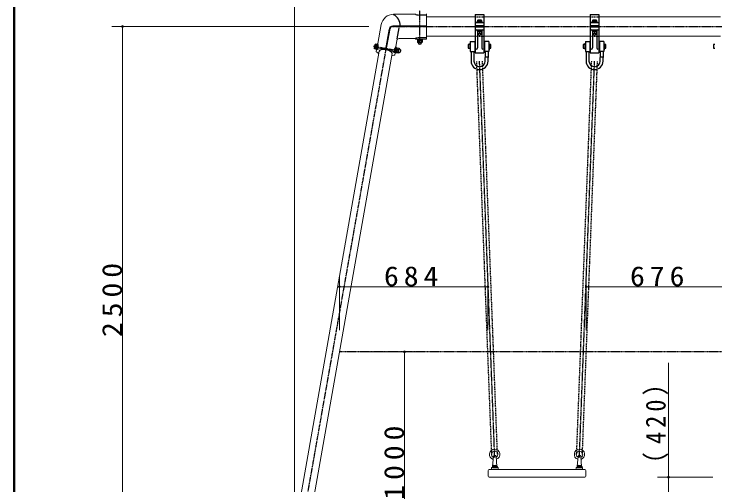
# Model space of a CAD drawing. Units: millimetres at full size. Extents: x -35408 to 0, y -49934 to 13350.
# Drawn here: x -19250 to -16020, y 3286 to 5457 of the extents above; entities that cross this region are included whole.
import ezdxf

# ---------------------------------------------------------------- set-up
doc = ezdxf.new("R2010")
doc.units = ezdxf.units.MM
doc.linetypes.add('USER2', pattern=[6, 3, -1, 1, -1])
doc.linetypes.add('USER4', pattern=[8, 5, -3])
for name, color, linetype, lineweight in [('A3図枠', 7, 'Continuous', 25), ('線', 2, 'Continuous', 25), ('補助', 2, 'Continuous', 25)]:
    doc.layers.add(name, color=color, linetype=linetype, lineweight=lineweight)
doc.styles.add('ＭＳ ゴシック', font='')
doc.styles.get('ＭＳ ゴシック').set_extended_font_data('MS Gothic')

# ---------------------------------------------------------------- blocks, each defined once
blk = doc.blocks.new('dimension_origin')
at = {"color": 0, "linetype": 'Continuous', "lineweight": -2}
blk.add_circle((0, 0), 1.25, dxfattribs=at)

msp = doc.modelspace()

# ---------------------------------------------------------------- linework, layer by layer
at = {"layer": 'A3図枠', "lineweight": 50}
msp.add_line((-19250, 13350), (-19250, 0), dxfattribs=at)
at = {"layer": '線', "color": 7, "lineweight": 13}
for p, q in [((-17400, 5456.05), (-17400, 5458.3)), ((-17350, 5401.05), (-17350, 5458.3)), ((-17400, 5456.05), (-17500.95, 5456.05)), ((-17350, 5444.55), (-17125, 5444.55)), ((-17085, 5444.55), (-16595, 5444.55)), ((-16555, 5444.55), (-15995, 5444.55)), ((-17573.317, 5320.453), (-17557.822, 5408.328)), ((-17350, 5341.7), (-17350, 5398.95)), ((-17491.086, 5305.953), (-17485.843, 5335.686)), ((-17400, 5343.95), (-17475.995, 5343.95)), ((-17400, 5341.7), (-17400, 5343.95)), ((-17350, 5341.7), (-17400, 5341.7)), ((-17350, 5355.45), (-17125, 5355.45)), ((-17085, 5355.45), (-16595, 5355.45)), ((-16555, 5355.45), (-15995, 5355.45)), ((-17580.05, 5293.787), (-17575.287, 5320.8)), ((-17575.287, 5320.8), (-17573.317, 5320.453)), ((-17493.879, 5278.593), (-17489.116, 5305.606)), ((-17491.086, 5305.953), (-17489.116, 5305.606)), ((-18055.759, 2518.162), (-17567.786, 5285.596)), ((-17996.178, 2507.656), (-17508.205, 5275.09)), ((-17582.112, 5282.093), (-17580.05, 5293.787)), ((-17582.112, 5282.093), (-17577.547, 5281.288)), ((-17580.05, 5293.787), (-17575.485, 5292.982)), ((-17500.507, 5267.704), (-17495.941, 5266.899)), ((-17498.445, 5279.398), (-17493.879, 5278.593)), ((-17495.941, 5266.899), (-17493.879, 5278.593)), ((-17044.712, 3370.689), (-17040.982, 3418.467)), ((-17025.288, 3370.689), (-17029.018, 3418.467)), ((-16654.712, 3370.689), (-16650.982, 3418.467)), ((-16635.288, 3370.689), (-16639.018, 3418.467)), ((-17050, 3358.2), (-17050, 3365.8)), ((-17048.8, 3367), (-17021.2, 3367)), ((-17020, 3358.2), (-17020, 3365.8)), ((-16660, 3358.2), (-16660, 3365.8)), ((-16658.8, 3367), (-16631.2, 3367)), ((-16630, 3358.2), (-16630, 3365.8)), ((-17065, 3352), (-17065, 3327)), ((-17060, 3357), (-16620, 3357)), ((-17048.8, 3357), (-17021.2, 3357)), ((-16658.8, 3357), (-16631.2, 3357)), ((-16615, 3352), (-16615, 3327)), ((-17060, 3322), (-16620, 3322))]:
    msp.add_line(p, q, dxfattribs=at)
at = {"layer": '線', "color": 20, "linetype": 'USER2'}
for p, q in [((-17380, 5325), (-17380, 5475)), ((-18025.969, 2512.909), (-17517.216, 5398.191)), ((-17515, 5400), (-15035, 5400)), ((-17593.895, 5308.849), (-17475.718, 5288.012)), ((-17035, 3412), (-17105, 5239.95)), ((-16645, 3412), (-16575, 5239.95)), ((-14799.329, 3900), (-17750.671, 3900))]:
    msp.add_line(p, q, dxfattribs=at)
at = {"layer": '線'}
for p, q in [((-17350, 5452.509), (-17380, 5452.509)), ((-17125, 5454.55), (-17085, 5454.55)), ((-17125, 5454.55), (-17125, 5277.45)), ((-17114, 5427.55), (-17113.5, 5428.05)), ((-17114, 5427.55), (-17114, 5420.55)), ((-17096.5, 5428.05), (-17113.5, 5428.05)), ((-17105, 5420.55), (-17105, 5426.913)), ((-17096, 5427.55), (-17096.5, 5428.05)), ((-17096, 5427.55), (-17096, 5420.55)), ((-17085, 5454.55), (-17085, 5277.45)), ((-16595, 5454.55), (-16555, 5454.55)), ((-16595, 5454.55), (-16595, 5277.45)), ((-16584, 5427.55), (-16583.5, 5428.05)), ((-16584, 5427.55), (-16584, 5420.55)), ((-16566.5, 5428.05), (-16583.5, 5428.05)), ((-16575, 5420.55), (-16575, 5426.913)), ((-16566, 5427.55), (-16566.5, 5428.05)), ((-16566, 5427.55), (-16566, 5420.55)), ((-16555, 5454.55), (-16555, 5277.45)), ((-17350, 5398.95), (-17507.676, 5398.95)), ((-17350, 5401.05), (-17503.882, 5401.05)), ((-17125, 5418.05), (-17085, 5418.05)), ((-17125, 5404.05), (-17085, 5404.05)), ((-17125, 5397.95), (-17085, 5397.95)), ((-17117, 5420.55), (-17093, 5420.55)), ((-17117, 5418.05), (-17117, 5420.55)), ((-17117, 5418.05), (-17093, 5418.05)), ((-17096, 5420.55), (-17114, 5420.55)), ((-17111, 5404.05), (-17111, 5397.95)), ((-17099, 5404.05), (-17099, 5397.95)), ((-17093, 5420.55), (-17093, 5418.05)), ((-16595, 5418.05), (-16555, 5418.05)), ((-16595, 5404.05), (-16555, 5404.05)), ((-16595, 5397.95), (-16555, 5397.95)), ((-16587, 5420.55), (-16563, 5420.55)), ((-16587, 5418.05), (-16587, 5420.55)), ((-16587, 5418.05), (-16563, 5418.05)), ((-16566, 5420.55), (-16584, 5420.55)), ((-16581, 5404.05), (-16581, 5397.95)), ((-16569, 5404.05), (-16569, 5397.95)), ((-16563, 5420.55), (-16563, 5418.05)), ((-17536.758, 5293.122), (-17520.131, 5387.415)), ((-17534.788, 5292.775), (-17517.524, 5390.686)), ((-17484.671, 5342.331), (-17475.679, 5393.331)), ((-17125, 5383.95), (-17085, 5383.95)), ((-17117, 5383.95), (-17093, 5383.95)), ((-17117, 5381.45), (-17117, 5383.95)), ((-17117, 5381.45), (-17093, 5381.45)), ((-17115.75, 5381.45), (-17094.25, 5381.45)), ((-17115.75, 5381.45), (-17115.75, 5378.45)), ((-17115.75, 5378.45), (-17094.25, 5378.45)), ((-17115, 5378.95), (-17115, 5300.745)), ((-17114.5, 5378.45), (-17114.5, 5368.739)), ((-17114.5, 5378.45), (-17095.5, 5378.45)), ((-17114.5, 5368.739), (-17114, 5368.45)), ((-17114, 5368.45), (-17096, 5368.45)), ((-17113, 5367.95), (-17113, 5368.45)), ((-17105.167, 5378.45), (-17105.971, 5381.45)), ((-17105, 5378.45), (-17105, 5369.587)), ((-17104.029, 5378.45), (-17104.833, 5381.45)), ((-17097, 5367.95), (-17097, 5368.45)), ((-17095.5, 5368.739), (-17096, 5368.45)), ((-17095.5, 5378.45), (-17095.5, 5368.739)), ((-17095, 5378.95), (-17095, 5300.745)), ((-17094.25, 5381.45), (-17094.25, 5378.45)), ((-17093, 5383.95), (-17093, 5381.45)), ((-16595, 5383.95), (-16555, 5383.95)), ((-16587, 5383.95), (-16563, 5383.95)), ((-16587, 5381.45), (-16587, 5383.95)), ((-16587, 5381.45), (-16563, 5381.45)), ((-16585.75, 5381.45), (-16564.25, 5381.45)), ((-16585.75, 5381.45), (-16585.75, 5378.45)), ((-16585.75, 5378.45), (-16564.25, 5378.45)), ((-16585, 5378.95), (-16585, 5300.745)), ((-16584.5, 5378.45), (-16584.5, 5368.739)), ((-16584.5, 5378.45), (-16565.5, 5378.45)), ((-16584.5, 5368.739), (-16584, 5368.45)), ((-16584, 5368.45), (-16566, 5368.45)), ((-16583, 5367.95), (-16583, 5368.45)), ((-16575.167, 5378.45), (-16575.971, 5381.45)), ((-16575, 5378.45), (-16575, 5369.587)), ((-16574.029, 5378.45), (-16574.833, 5381.45)), ((-16567, 5367.95), (-16567, 5368.45)), ((-16565.5, 5368.739), (-16566, 5368.45)), ((-16565.5, 5378.45), (-16565.5, 5368.739)), ((-16565, 5378.95), (-16565, 5300.745)), ((-16564.25, 5381.45), (-16564.25, 5378.45)), ((-16563, 5383.95), (-16563, 5381.45)), ((-17392, 5341.7), (-17368, 5341.7)), ((-17392, 5339.2), (-17392, 5341.7)), ((-17392, 5339.2), (-17368, 5339.2)), ((-17390.97, 5336.2), (-17369.03, 5336.2)), ((-17390.97, 5336.2), (-17390.97, 5327.337)), ((-17390.75, 5339.2), (-17369.25, 5339.2)), ((-17390.75, 5339.2), (-17390.75, 5336.2)), ((-17390.75, 5336.2), (-17369.25, 5336.2)), ((-17385.485, 5336.2), (-17385.485, 5327.337)), ((-17380.167, 5336.2), (-17380.971, 5339.2)), ((-17350, 5347.491), (-17380, 5347.491)), ((-17379.029, 5336.2), (-17379.833, 5339.2)), ((-17374.515, 5336.2), (-17374.515, 5327.337)), ((-17369.25, 5339.2), (-17369.25, 5336.2)), ((-17369.03, 5336.2), (-17369.03, 5327.337)), ((-17368, 5341.7), (-17368, 5339.2)), ((-17147.5, 5329.95), (-17127.5, 5329.95)), ((-17147.5, 5329.95), (-17147.5, 5284.95)), ((-17127.5, 5329.95), (-17127.5, 5284.95)), ((-17062.5, 5329.95), (-17082.5, 5329.95)), ((-17082.5, 5329.95), (-17082.5, 5284.95)), ((-17062.5, 5329.95), (-17062.5, 5284.95)), ((-16617.5, 5329.95), (-16597.5, 5329.95)), ((-16617.5, 5329.95), (-16617.5, 5284.95)), ((-16597.5, 5329.95), (-16597.5, 5284.95)), ((-16532.5, 5329.95), (-16552.5, 5329.95)), ((-16552.5, 5329.95), (-16552.5, 5284.95)), ((-16532.5, 5329.95), (-16532.5, 5284.95)), ((-17589.795, 5298.988), (-17586.669, 5316.714)), ((-17589.017, 5296.851), (-17589.795, 5298.988)), ((-17582.258, 5295.659), (-17589.017, 5296.851)), ((-17581.306, 5301.06), (-17588.065, 5302.252)), ((-17585.207, 5318.457), (-17586.669, 5316.714)), ((-17579.401, 5311.863), (-17586.16, 5313.055)), ((-17578.449, 5317.265), (-17585.207, 5318.457)), ((-17582.437, 5294.644), (-17578.27, 5318.28)), ((-17582.258, 5295.659), (-17578.449, 5317.265)), ((-17579.975, 5294.21), (-17575.808, 5317.845)), ((-17578.27, 5318.28), (-17575.808, 5317.845)), ((-17575.485, 5292.982), (-17572.295, 5311.07)), ((-17498.445, 5279.398), (-17495.255, 5297.486)), ((-17493.805, 5279.016), (-17489.637, 5302.651)), ((-17491.343, 5278.582), (-17487.175, 5302.217)), ((-17491.126, 5279.813), (-17487.392, 5300.986)), ((-17489.637, 5302.651), (-17487.175, 5302.217)), ((-17488.209, 5279.075), (-17484.4, 5300.681)), ((-17488.171, 5279.292), (-17484.438, 5300.465)), ((-17487.392, 5300.986), (-17484.438, 5300.465)), ((-17484.4, 5300.681), (-17475.671, 5299.142)), ((-17478.019, 5279.279), (-17474.894, 5297.005)), ((-17475.671, 5299.142), (-17474.894, 5297.005)), ((-17390.97, 5327.337), (-17389, 5326.2)), ((-17389, 5326.2), (-17371, 5326.2)), ((-17388, 5325.7), (-17388, 5326.2)), ((-17372, 5325.7), (-17372, 5326.2)), ((-17369.03, 5327.337), (-17371, 5326.2)), ((-17150.259, 5315.95), (-17157.5, 5315.95)), ((-17157.5, 5315.95), (-17157.5, 5298.95)), ((-17157.5, 5298.95), (-17150.259, 5298.95)), ((-17150.258, 5315.931), (-17148.724, 5323.302)), ((-17150.258, 5315.931), (-17150.258, 5298.969)), ((-17150.258, 5298.969), (-17148.724, 5291.598)), ((-17148.724, 5323.302), (-17147.5, 5323.048)), ((-17147.5, 5323.048), (-17147.5, 5291.852)), ((-17125, 5315.95), (-17127.5, 5315.95)), ((-17127.5, 5298.95), (-17125, 5298.95)), ((-17082.5, 5315.95), (-17085.011, 5315.95)), ((-17085.011, 5298.95), (-17082.5, 5298.95)), ((-17061.276, 5323.302), (-17062.5, 5323.048)), ((-17062.5, 5323.048), (-17062.5, 5291.852)), ((-17059.742, 5315.931), (-17061.276, 5323.302)), ((-17059.742, 5298.969), (-17061.276, 5291.598)), ((-17052.5, 5315.95), (-17059.744, 5315.95)), ((-17059.744, 5298.95), (-17052.5, 5298.95)), ((-17059.742, 5315.931), (-17059.742, 5298.969)), ((-17052.5, 5298.95), (-17052.5, 5315.95)), ((-16620.259, 5315.95), (-16627.5, 5315.95)), ((-16627.5, 5315.95), (-16627.5, 5298.95)), ((-16627.5, 5298.95), (-16620.259, 5298.95)), ((-16620.258, 5315.931), (-16618.724, 5323.302)), ((-16620.258, 5315.931), (-16620.258, 5298.969)), ((-16620.258, 5298.969), (-16618.724, 5291.598)), ((-16618.724, 5323.302), (-16617.5, 5323.048)), ((-16617.5, 5323.048), (-16617.5, 5291.852)), ((-16595, 5315.95), (-16597.5, 5315.95)), ((-16597.5, 5298.95), (-16595, 5298.95)), ((-16552.5, 5315.95), (-16555.011, 5315.95)), ((-16555.011, 5298.95), (-16552.5, 5298.95)), ((-16531.276, 5323.302), (-16532.5, 5323.048)), ((-16532.5, 5323.048), (-16532.5, 5291.852)), ((-16529.742, 5315.931), (-16531.276, 5323.302)), ((-16529.742, 5298.969), (-16531.276, 5291.598)), ((-16522.5, 5315.95), (-16529.744, 5315.95)), ((-16529.744, 5298.95), (-16522.5, 5298.95)), ((-16529.742, 5315.931), (-16529.742, 5298.969)), ((-16522.5, 5298.95), (-16522.5, 5315.95)), ((-16020.259, 5315.95), (-16027.5, 5315.95)), ((-16027.5, 5315.95), (-16027.5, 5298.95)), ((-16027.5, 5298.95), (-16020.259, 5298.95)), ((-17579.975, 5294.21), (-17582.437, 5294.644)), ((-17491.343, 5278.582), (-17493.805, 5279.016)), ((-17491.126, 5279.813), (-17488.171, 5279.292)), ((-17486.334, 5289.713), (-17489.428, 5289.443)), ((-17486.136, 5290.835), (-17489.23, 5290.564)), ((-17488.209, 5279.075), (-17479.481, 5277.536)), ((-17487.257, 5284.477), (-17478.529, 5282.938)), ((-17485.352, 5295.28), (-17476.624, 5293.741)), ((-17479.481, 5277.536), (-17478.019, 5279.279)), ((-17477.353, 5280.177), (-17477.846, 5280.263)), ((-17474.575, 5295.934), (-17475.067, 5296.02)), ((-17148.724, 5291.598), (-17147.5, 5291.852)), ((-17147.5, 5284.95), (-17127.5, 5284.95)), ((-17144, 5284.95), (-17144, 5239.95)), ((-17131, 5284.95), (-17131, 5239.95)), ((-17125, 5277.45), (-17085, 5277.45)), ((-17062.5, 5284.95), (-17082.5, 5284.95)), ((-17079, 5284.95), (-17079, 5255.95)), ((-17066, 5284.95), (-17066, 5255.95)), ((-17061.276, 5291.598), (-17062.5, 5291.852)), ((-16618.724, 5291.598), (-16617.5, 5291.852)), ((-16617.5, 5284.95), (-16597.5, 5284.95)), ((-16614, 5284.95), (-16614, 5239.95)), ((-16601, 5284.95), (-16601, 5239.95)), ((-16595, 5277.45), (-16555, 5277.45)), ((-16532.5, 5284.95), (-16552.5, 5284.95)), ((-16549, 5284.95), (-16549, 5255.95)), ((-16536, 5284.95), (-16536, 5255.95)), ((-16531.276, 5291.598), (-16532.5, 5291.852)), ((-17079, 5259.95), (-17066, 5259.95)), ((-17079, 5239.95), (-17079, 5255.95)), ((-17066, 5239.95), (-17066, 5255.95)), ((-16549, 5259.95), (-16536, 5259.95)), ((-16549, 5239.95), (-16549, 5255.95)), ((-16536, 5239.95), (-16536, 5255.95)), ((-17045.75, 3370), (-17024.25, 3370)), ((-17045.75, 3370), (-17045.75, 3367)), ((-17045.75, 3367), (-17024.25, 3367)), ((-17045.5, 3371), (-17045.5, 3370)), ((-17045.5, 3371), (-17024.5, 3371)), ((-17045.5, 3370), (-17024.5, 3370)), ((-17040, 3375.8), (-17030, 3375.8)), ((-17025.389, 3367), (-17026.193, 3370)), ((-17024.25, 3367), (-17025.054, 3370)), ((-17024.5, 3371), (-17024.5, 3370)), ((-17024.25, 3370), (-17024.25, 3367)), ((-16655.75, 3370), (-16634.25, 3370)), ((-16655.75, 3370), (-16655.75, 3367)), ((-16655.75, 3367), (-16634.25, 3367)), ((-16655.5, 3371), (-16655.5, 3370)), ((-16655.5, 3371), (-16634.5, 3371)), ((-16655.5, 3370), (-16634.5, 3370)), ((-16650, 3375.8), (-16640, 3375.8)), ((-16635.389, 3367), (-16636.193, 3370)), ((-16634.25, 3367), (-16635.054, 3370)), ((-16634.5, 3371), (-16634.5, 3370)), ((-16634.25, 3370), (-16634.25, 3367))]:
    msp.add_line(p, q, dxfattribs=at)
at = {"layer": '線', "color": 4, "linetype": 'USER4'}
for p, q in [((-17125, 5444.55), (-17085, 5444.55)), ((-16595, 5444.55), (-16555, 5444.55)), ((-17125, 5355.45), (-17085, 5355.45)), ((-16595, 5355.45), (-16555, 5355.45)), ((-17048.814, 3426.487), (-17118.24, 5239.443)), ((-17022.334, 3427.501), (-17091.76, 5240.457)), ((-16657.666, 3427.501), (-16588.24, 5240.457)), ((-16631.186, 3426.487), (-16561.76, 5239.443))]:
    msp.add_line(p, q, dxfattribs=at)
at = {"layer": '線', "color": 7, "lineweight": 13}
for centre, radius, start, end in [((-17500.95, 5398.3), 57.75, 90, 170), ((-17475.995, 5333.95), 10, 90, 170), ((-17035.336, 3426.994), 24, 92.13729, 253.59569), ((-17035.336, 3426.994), 15, 92.13729, 246.20496), ((-17035, 3418), 6, 4.46422, 175.53578), ((-17035.336, 3426.994), 24, 288.04255, 92.13729), ((-17035.336, 3426.994), 15, 296.52804, 92.13729), ((-16644.664, 3426.994), 24, 87.86271, 251.95745), ((-16644.664, 3426.994), 15, 87.86271, 243.47196), ((-16645, 3418), 6, 4.46422, 175.53578), ((-16644.664, 3426.994), 15, 293.79504, 87.86271), ((-16644.664, 3426.994), 24, 286.40431, 87.86271), ((-17048.8, 3365.8), 1.2, 90, 180), ((-17048.7, 3371), 4, 270, 355.53578), ((-17021.3, 3371), 4, 184.46422, 270), ((-17021.2, 3365.8), 1.2, 0, 90), ((-16658.8, 3365.8), 1.2, 90, 180), ((-16658.7, 3371), 4, 270, 355.53578), ((-16631.3, 3371), 4, 184.46422, 270), ((-16631.2, 3365.8), 1.2, 0, 90), ((-17060, 3352), 5, 90, 180), ((-17060, 3327), 5, 180, 270), ((-17048.8, 3358.2), 1.2, 180, 270), ((-17021.2, 3358.2), 1.2, 270, 0), ((-16658.8, 3358.2), 1.2, 180, 270), ((-16631.2, 3358.2), 1.2, 270, 0), ((-16620, 3352), 5, 0, 90), ((-16620, 3327), 5, 270, 0)]:
    msp.add_arc(centre, radius, start, end, dxfattribs=at)
at = {"layer": '線'}
for centre, radius, start, end in [((-17528.032, 5403.075), 57.75, 359.97487, 61.96716), ((-17109.5, 5415.441), 12.323, 68.58229, 111.41755), ((-17100.5, 5415.441), 12.323, 68.58243, 111.41757), ((-16579.5, 5415.441), 12.323, 68.58229, 111.41755), ((-16570.5, 5415.441), 12.323, 68.58243, 111.41757), ((-17503.882, 5384.55), 16.5, 90, 170), ((-17507.676, 5388.95), 10, 90, 170), ((-17120, 5378.95), 5, 0, 90), ((-17109.75, 5382.458), 13.72, 249.74445, 290.25555), ((-17105, 5367.95), 8, 180, 0), ((-17100.25, 5382.458), 13.72, 249.74445, 290.25555), ((-17090, 5378.95), 5, 90, 180), ((-16590, 5378.95), 5, 0, 90), ((-16579.75, 5382.458), 13.72, 249.74445, 290.25555), ((-16575, 5367.95), 8, 180, 0), ((-16570.25, 5382.458), 13.72, 249.74445, 290.25555), ((-16560, 5378.95), 5, 90, 180), ((-17583.863, 5298.726), 5.485, 140.00001, 199.99999), ((-17574.646, 5305.455), 13.796, 146.57346, 193.42654), ((-17581.006, 5314.931), 5.485, 140.00001, 199.99999), ((-17590.105, 5313.877), 18.029, 351.04288, 21.38987), ((-17477.56, 5294.032), 18.029, 138.61013, 168.95712), ((-17480.825, 5297.266), 5.485, 320.00001, 19.99999), ((-17388.227, 5332.087), 5.485, 240.00001, 299.99999), ((-17380, 5325.7), 8, 180, 0), ((-17380, 5339.996), 13.796, 246.57346, 293.42654), ((-17371.773, 5332.087), 5.485, 240.00001, 299.99999), ((-17120, 5300.745), 5, 270, 0), ((-17090, 5300.745), 5, 180, 270), ((-16590, 5300.745), 5, 270, 0), ((-16560, 5300.745), 5, 180, 270), ((-17483.683, 5281.062), 5.485, 320.00001, 19.99999), ((-17490.043, 5290.538), 13.796, 326.57346, 13.42654), ((-17475.964, 5288.055), 8, 260, 80), ((-17105, 5239.95), 39, 180, 0), ((-17105, 5239.95), 26, 180, 0), ((-16575, 5239.95), 39, 180, 0), ((-16575, 5239.95), 26, 180, 0), ((-17035, 3364.52), 12.339, 113.90552, 148.31866), ((-17035, 3364.52), 12.339, 31.68134, 66.09448), ((-16645, 3364.52), 12.339, 113.90552, 148.31866), ((-16645, 3364.52), 12.339, 31.68134, 66.09448)]:
    msp.add_arc(centre, radius, start, end, dxfattribs=at)
for centre, major_axis, ratio, start_param, end_param in [((-17380, 5456.05), (-20, 0), 0.177056, 0, 1.57079633), ((-17380, 5343.95), (-20, 0), 0.177056, 4.71238898, 6.28318531), ((-17535.78, 5279.952), (-32.006, 5.644), 0.39582, 4.8125564, 6.28318531), ((-17540.211, 5280.734), (-32.006, 5.644), 0.39582, 3.14159265, 4.61222156)]:
    msp.add_ellipse(centre, major_axis=major_axis, ratio=ratio, start_param=start_param, end_param=end_param, dxfattribs=at)
at = {"layer": '線', "color": 7, "lineweight": 13}
for centre, start_param, end_param in [((-17535.78, 5279.952), 4.78631995, 5.93530156), ((-17540.211, 5280.734), 3.4894764, 4.63845801), ((-17535.78, 5279.952), 0.34788439, 0.7397511), ((-17540.211, 5280.734), 2.40184155, 2.79370826)]:
    msp.add_ellipse(centre, major_axis=(-43.332, 7.641), ratio=0.39582, start_param=start_param, end_param=end_param, dxfattribs=at)
at = {"layer": '補助', "lineweight": 13}
for p, q in [((-17957.714, 3000), (-17957.714, 7018.8)), ((-17615, 5400), (-18800, 5400)), ((-18750, 2900), (-18750, 5400)), ((-17750.671, 4000), (-17750.671, 4250)), ((-17066.949, 4000.05), (-17066.949, 4250)), ((-16613.053, 4000), (-16613.053, 4250)), ((-17750.671, 4200), (-17066.949, 4200)), ((-16613.053, 4200), (-15936.949, 4200)), ((-17650.671, 3900), (-17400.671, 3900)), ((-17450.671, 3900), (-17450.671, 2900)), ((-16235, 2900), (-16235, 3849.381)), ((-16030, 3322), (-16285, 3322))]:
    msp.add_line(p, q, dxfattribs=at)

# ---------------------------------------------------------------- block references
at = {"layer": '補助', "lineweight": 13, "xscale": 3.33, "yscale": 3.33}
for p, rotation in [((-18750, 5400), 270), ((-17066.949, 4200), 180), ((-17450.671, 3900), 270), ((-16235, 3322), 270)]:
    msp.add_blockref('dimension_origin', p, dxfattribs=dict(at, rotation=rotation))
for p in [(-17750.671, 4200), (-16613.053, 4200)]:
    msp.add_blockref('dimension_origin', p, dxfattribs=at)

# ---------------------------------------------------------------- texts
at = {"layer": '補助', "char_height": 91.64, "attachment_point": 8, "rotation": 90, "style": 'ＭＳ ゴシック'}
for s, insert in [('\\T1.33;\\W1.1;2500', (-18751, 4150)), ('\\T1.33;\\W0.9;（420）', (-16236, 3586.524)), ('\\T1.33;\\W1.1;1000', (-17451.671, 3400))]:
    msp.add_mtext(s, dxfattribs=dict(at, insert=insert))
at = {"layer": '補助', "char_height": 91.64, "attachment_point": 8, "style": 'ＭＳ ゴシック'}
for s, insert in [('\\T1.33;\\W1.1;684', (-17408.81, 4201)), ('\\T1.33;\\W1.1;676', (-16275.001, 4201))]:
    msp.add_mtext(s, dxfattribs=dict(at, insert=insert))

doc.saveas('drawing.dxf')
